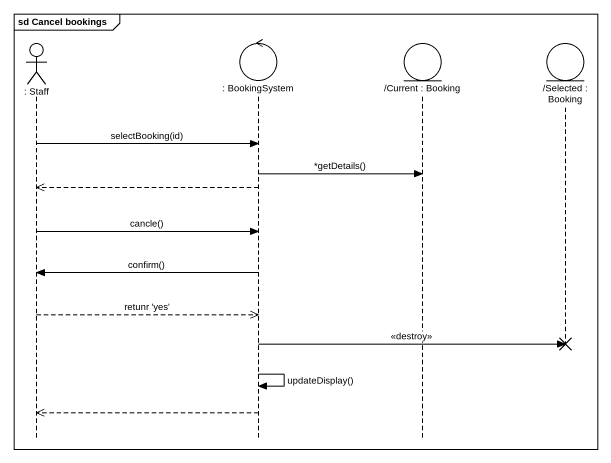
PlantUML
@startuml
mainframe sd Cancel bookings
hide footbox
actor ": Staff" as Staff
control ": BookingSystem" as BookingSystem
entity "/Current : Booking" as Current_Booking
entity "/Selected : Booking" as Selected_Booking

Staff -> BookingSystem : selectBooking(id)
BookingSystem -> Current_Booking : *getDetails()
BookingSystem -->> Staff
Staff -> BookingSystem : cancle()
BookingSystem -> Staff : confirm()
Staff -->> BookingSystem : retunr 'yes'
BookingSystem -> Selected_Booking !! : <<destroy>>
BookingSystem -> BookingSystem : updateDisplay()
BookingSystem -->> Staff
@enduml
